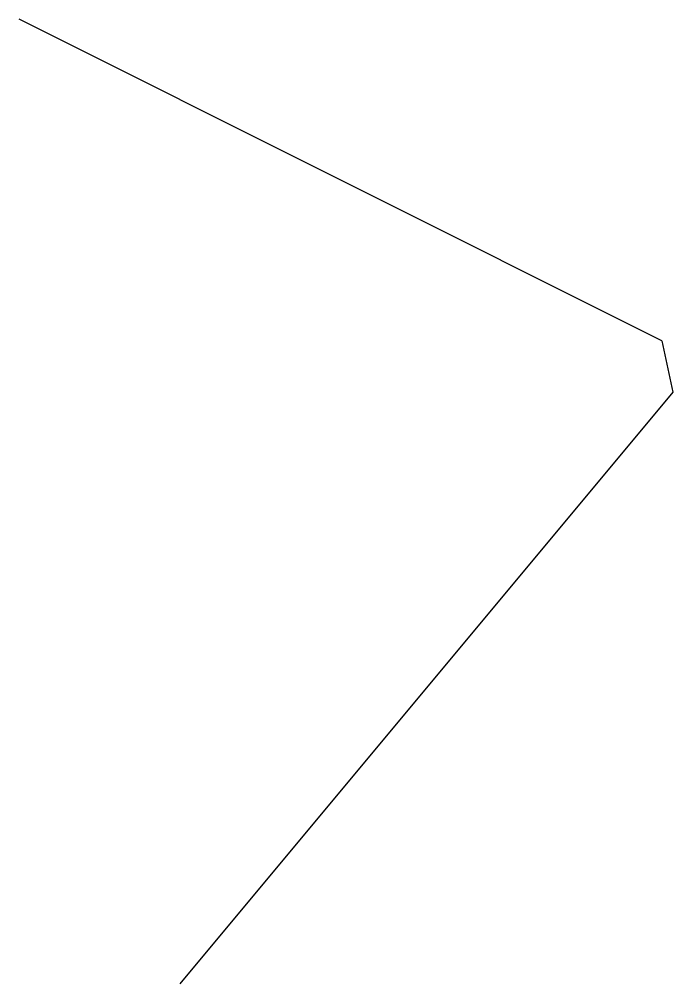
# Model space of a CAD drawing. Units: millimetres at full size, sheet at 1:100. Extents: x -15551 to -3101, y -15735 to 2633.
import ezdxf

# ---------------------------------------------------------------- set-up
doc = ezdxf.new("R2010")
doc.units = ezdxf.units.MM
doc.header["$LTSCALE"] = 100
doc.layers.add('0-0', color=7, linetype='Continuous')

msp = doc.modelspace()

# ---------------------------------------------------------------- linework, layer by layer
at = {"layer": '0-0'}
for p, q in [((-3306.1, -3489.8), (-15551, 2632.7)), ((-3306.1, -3489.8), (-3101.4, -4468.6)), ((-3101.4, -4468.6), (-12489.8, -15734.7))]:
    msp.add_line(p, q, dxfattribs=at)

doc.saveas('drawing.dxf')
